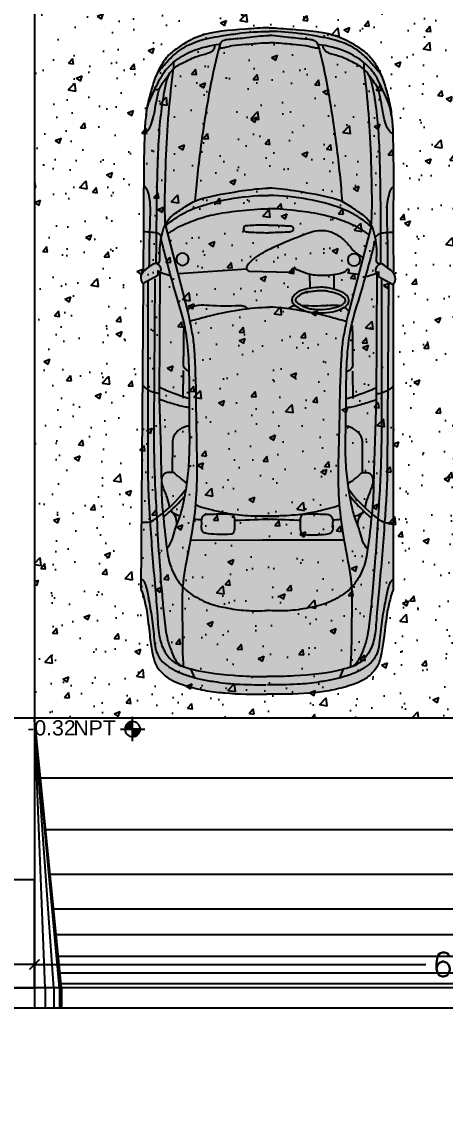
# Model space of a CAD drawing. Header units: metres. Extents: x 116 to 542, y -164 to 56.
# Drawn here: x 492.41 to 495.55, y -101.59 to -93.56 of the extents above; entities that cross this region are included whole.
import ezdxf
from ezdxf.enums import TextEntityAlignment as Align

# ---------------------------------------------------------------- set-up
doc = ezdxf.new("R2010")
doc.units = ezdxf.units.M
doc.header["$PDMODE"] = 35
doc.linetypes.add('AR-01-REC$0$HIDDEN2', pattern=[0.1875, 0.125, -0.0625])
for name, color, linetype in [('A-EXTERIOR', 8, 'Continuous'), ('A-PISO', 30, 'Continuous'), ('AR-01-REC$0$A-EXTERIOR', 8, 'Continuous'), ('AR-169$0$A-AUTOS', 8, 'Continuous'), ('AR-169$0$A-EXTERIOR', 8, 'Continuous'), ('AR-169$0$A-TEXTOS', 8, 'Continuous'), ('AR-169$0$Ar-Niveles', 8, 'Continuous'), ('AR-169$0$Ar-Texto', 7, 'Continuous')]:
    doc.layers.add(name, color=color, linetype=linetype)
doc.layers.add('AR-169$0$Ar-Area', color=8, linetype='Continuous', plot=False)
doc.styles.add('AR-01-REC$0$oK', font='romans.shx', dxfattribs={"height": 0.18})
doc.styles.add('AR-169$0$Anot_Arial', font='arial.ttf')
doc.dimstyles.new('Copy of AR-01-REC$0$ESC.100', dxfattribs={"dimscale": 1.5, "dimtxt": 0.18, "dimasz": 0.05, "dimexe": 0.18, "dimexo": 0.0625, "dimgap": 0.035, "dimtad": 0, "dimtih": 1, "dimtoh": 1, "dimdec": 0, "dimlfac": 100, "dimzin": 0, "dimdsep": 46, "dimtxsty": 'AR-01-REC$0$oK', "dimblk": 'AR-01-REC$0$_ArchTick', "dimcen": 0.09, "dimclrd": 4, "dimclre": 4, "dimclrt": 7, "dimadec": 0, "dimazin": 0, "dimtfac": 1, "dimtdec": 0, "dimtix": 1, "dimtofl": 0, "dimtmove": 0, "dimatfit": 3, "dimfxl": 1, "dimtolj": 1, "dimtzin": 0, "dimarcsym": 0})
pattern_1 = [(0, (-2.923953, -1.1144057), (0, 0.0025), [])]

# ---------------------------------------------------------------- blocks, each defined once
blk = doc.blocks.new('*U71')
at = {"layer": 'AR-169$0$Ar-Niveles'}
h = blk.add_hatch(dxfattribs=at)
h.set_pattern_fill('_USER', color=256, scale=0.0025, style=0, pattern_type=0)
h.set_pattern_definition(pattern_1)
h.paths.add_polyline_path([(-2.549, -0.364), (-2.549, -0.739), (-2.174, -0.739, 0.414214)])
h = blk.add_hatch(dxfattribs=at)
h.set_pattern_fill('_USER', color=256, scale=0.0025, style=0, pattern_type=0)
h.set_pattern_definition(pattern_1)
h.paths.add_polyline_path([(-2.549, -0.364), (-2.549, -0.739), (-2.174, -0.739, 0.414214)])
h = blk.add_hatch(dxfattribs=at)
h.set_pattern_fill('_USER', color=256, scale=0.0025, style=0, pattern_type=0)
h.set_pattern_definition([(0, (-2.923953, -1.1144057), (0, 0.0025), [])])
h.paths.add_polyline_path([(-2.549, -0.739), (-2.924, -0.739, 0.414214), (-2.549, -1.114)])
for p, q in [((-2.549, -1.339), (-2.549, -0.139)), ((-1.949, -0.739), (-3.149, -0.739))]:
    blk.add_line(p, q, dxfattribs=at)
blk.add_circle((-2.549, -0.739), 0.375, dxfattribs=at)
at = {"layer": 'AR-169$0$Ar-Area', "style": 'AR-169$0$Anot_Arial', "flags": 1}
blk.add_attdef('ESP_AREA', text='', height=0.75, dxfattribs=at).set_placement((0, -2.5), align=Align.BOTTOM_CENTER)
at = {"layer": 'AR-169$0$Ar-Niveles', "style": 'AR-169$0$Anot_Arial'}
for tag, p in [('NIV_TIPO', (-1.78, -1.052)), ('VAL_NIV', (0.283, -1.052))]:
    blk.add_attdef(tag, p, '', height=0.75, dxfattribs=at)
at = {"layer": 'AR-169$0$Ar-Texto', "style": 'AR-169$0$Anot_Arial'}
for tag, p in [('ID_ESP01', (0, 1.5)), ('ID_ESP02', (0, 0))]:
    blk.add_attdef(tag, text='', height=1, dxfattribs=at).set_placement(p, align=Align.BOTTOM_CENTER)
blk = doc.blocks.new('AR-169$0$Honda Accord')
at = {"ltscale": 0.05, "true_color": 0xffffff}
h = blk.add_hatch(color=7, dxfattribs=at)
edge = h.paths.add_edge_path()
edge.add_spline(control_points=[(1.851, 3.0404), (1.8564, 3.0475), (1.8729, 3.0739), (1.8649, 3.1104), (1.8519, 3.1272)], knot_values=[0, 0, 0, 0, 0.024864, 0.084627, 0.084627, 0.084627, 0.084627], degree=3, periodic=0)
edge.add_spline(control_points=[(1.8519, 3.1272), (1.851, 3.2261), (1.8467, 3.4388), (1.848, 3.7675), (1.8438, 4.0877), (1.8369, 4.2454), (1.8286, 4.2858)], knot_values=[0, 0, 0, 0, 0.275417, 0.592625, 0.914788, 1.029686, 1.029686, 1.029686, 1.029686], degree=3, periodic=0)
edge.add_spline(control_points=[(1.8286, 4.2858), (1.8275, 4.3324), (1.8055, 4.4167), (1.7744, 4.5384), (1.7275, 4.6421), (1.6689, 4.7328), (1.5689, 4.8061), (1.389, 4.908), (1.1507, 4.9179), (0.9774, 4.934), (0.9188, 4.9338)], knot_values=[0, 0, 0, 0, 0.129764, 0.239532, 0.34962, 0.445079, 0.534127, 0.688061, 1.006704, 1.167094, 1.167094, 1.167094, 1.167094], degree=3, periodic=0)
edge.add_spline(control_points=[(0.9188, 4.9338), (0.8602, 4.9336), (0.687, 4.9162), (0.4488, 4.9046), (0.2696, 4.8014), (0.1702, 4.7273), (0.1123, 4.6363), (0.066, 4.5323), (0.0359, 4.4103), (0.0144, 4.3258), (0.0137, 4.2793)], knot_values=[0, 0, 0, 0, 0.16039, 0.479033, 0.632967, 0.722015, 0.817474, 0.927562, 1.03733, 1.167094, 1.167094, 1.167094, 1.167094], degree=3, periodic=0)
edge.add_spline(control_points=[(0.0137, 4.2793), (0.0056, 4.2388), (-0.0001, 4.0811), (-0.0023, 3.7608), (0.0013, 3.4322), (-0.0014, 3.2194), (-0.0016, 3.1205)], knot_values=[0, 0, 0, 0, 0.114897, 0.437061, 0.754269, 1.029686, 1.029686, 1.029686, 1.029686], degree=3, periodic=0)
edge.add_spline(control_points=[(-0.0016, 3.1205), (-0.0145, 3.1037), (-0.0223, 3.0671), (-0.0055, 3.0408), (-0.0001, 3.0337)], knot_values=[0, 0, 0, 0, 0.059763, 0.084627, 0.084627, 0.084627, 0.084627], degree=3, periodic=0)
edge.add_line((-0.0001, 3.0337), (0.0002, 0.7684))
edge.add_spline(control_points=[(0.0002, 0.7684), (0.0112, 0.7512), (0.0238, 0.6977), (0.0489, 0.6004), (0.0652, 0.43), (0.0847, 0.313), (0.1049, 0.2195), (0.1549, 0.1515), (0.2174, 0.1021), (0.3162, 0.0621), (0.4371, 0.0298), (0.5483, 0.011), (0.6111, 0.0083), (0.6258, 0.0073)], knot_values=[0, 0, 0, 0, 0.056668, 0.14946, 0.28161, 0.392935, 0.481686, 0.542967, 0.622845, 0.69797, 0.833643, 0.965665, 1.00577, 1.00577, 1.00577, 1.00577], degree=3, periodic=0)
edge.add_spline(control_points=[(0.6258, 0.0073), (0.7285, -0.0049), (0.8327, -0.0013), (0.9362, -0.0009)], knot_values=[0, 0, 0, 0, 0.283488, 0.283488, 0.283488, 0.283488], degree=3, periodic=0)
edge.add_spline(control_points=[(0.9362, -0.0009), (1.0398, -0.0005), (1.144, -0.0034), (1.2466, 0.0096)], knot_values=[0, 0, 0, 0, 0.283488, 0.283488, 0.283488, 0.283488], degree=3, periodic=0)
edge.add_spline(control_points=[(1.2466, 0.0096), (1.2612, 0.0106), (1.3241, 0.0138), (1.4352, 0.0334), (1.5558, 0.0666), (1.6543, 0.1072), (1.7164, 0.1571), (1.7659, 0.2255), (1.7855, 0.3191), (1.8041, 0.4363), (1.8196, 0.6068), (1.844, 0.7042), (1.8562, 0.7579), (1.8671, 0.7752)], knot_values=[0, 0, 0, 0, 0.040105, 0.172128, 0.3078, 0.382926, 0.462803, 0.524084, 0.612835, 0.72416, 0.85631, 0.949102, 1.00577, 1.00577, 1.00577, 1.00577], degree=3, periodic=0)
edge.add_line((1.8671, 0.7752), (1.851, 3.0404))
for p, q in [((0.163, 3.4628), (0.3321, 2.8252)), ((1.6848, 3.4683), (1.5203, 2.8295)), ((1.5885, 3.1161), (1.0832, 3.1505)), ((1.7279, 3.1227), (1.7424, 3.137)), ((1.7424, 3.137), (1.7425, 3.0995)), ((0.108, 3.0936), (-0.0001, 3.0346)), ((0.0869, 3.07), (0.0869, 1.9783)), ((0.1079, 3.1311), (0.108, 3.0936)), ((0.1224, 3.1169), (0.1079, 3.1311)), ((0.1224, 3.1169), (0.1258, 2.1851)), ((0.1984, 3.0939), (0.1224, 3.1169)), ((0.4379, 3.0019), (0.4375, 3.1062)), ((0.6148, 3.009), (0.6166, 3.1068)), ((1.0685, 3.1335), (0.7596, 3.1252)), ((1.652, 3.0992), (1.7279, 3.1227)), ((1.7279, 3.1227), (1.7313, 2.1909)), ((1.7425, 3.0995), (1.851, 3.0413)), ((1.7637, 3.076), (1.7716, 1.9844)), ((1.8153, 3.0567), (1.8163, 1.6726)), ((-0.0001, 3.0346), (0.0002, 0.7693)), ((0.0355, 3.0503), (0.0445, 1.6662)), ((1.851, 3.0413), (1.8671, 0.7761)), ((0.302, 2.392), (0.2999, 2.1887)), ((1.5536, 2.3965), (1.5571, 2.1932)), ((0.1258, 2.1851), (0.1391, 1.7991)), ((1.7313, 2.1909), (1.7208, 1.8048)), ((0.2269, 1.6427), (0.2275, 1.8571)), ((1.6341, 1.6478), (1.6319, 1.8622)), ((0.3638, 1.1396), (0.965, 1.1418)), ((1.5008, 1.1437), (0.8995, 1.1415)), ((0.3704, 0.1841), (0.4003, 0.1173)), ((1.5007, 0.1881), (1.4713, 0.1212))]:
    blk.add_line(p, q)
for centre in [(0.2901, 3.2166), (1.5595, 3.2211)]:
    blk.add_ellipse(centre, major_axis=(0.0462, 0.0002), ratio=0.983266, start_param=4.712389, end_param=10.995574)
for points, knots in [([(0.9188, 4.9347), (0.8602, 4.9345), (0.687, 4.9171), (0.4488, 4.9055), (0.2696, 4.8023), (0.1702, 4.7282), (0.1123, 4.6372), (0.066, 4.5331), (0.0358, 4.4112), (0.0144, 4.3267), (0.0137, 4.2801)], [0, 0, 0, 0, 0.16039, 0.479033, 0.632967, 0.722015, 0.817474, 0.927562, 1.03733, 1.167094, 1.167094, 1.167094, 1.167094]), ([(0.0971, 4.5971), (0.1224, 4.6275), (0.1694, 4.6841), (0.2592, 4.7721), (0.3935, 4.8414), (0.5467, 4.8688), (0.724, 4.8989), (0.8419, 4.9074), (0.9189, 4.9077)], [0, 0, 0, 0, 0.1095129, 0.2035347, 0.3452507, 0.5161382, 0.6275464, 0.8383798, 0.8383798, 0.8383798, 0.8383798]), ([(0.9188, 4.9347), (0.9774, 4.9349), (1.1507, 4.9188), (1.389, 4.9089), (1.5689, 4.807), (1.6689, 4.7336), (1.7275, 4.643), (1.7744, 4.5393), (1.8055, 4.4176), (1.8275, 4.3333), (1.8286, 4.2867)], [0, 0, 0, 0, 0.16039, 0.479033, 0.632967, 0.722015, 0.817474, 0.927562, 1.03733, 1.167094, 1.167094, 1.167094, 1.167094]), ([(1.7429, 4.603), (1.7174, 4.6333), (1.67, 4.6895), (1.5796, 4.7769), (1.4447, 4.8452), (1.2914, 4.8715), (1.1139, 4.9003), (0.9959, 4.9079), (0.9189, 4.9077)], [0, 0, 0, 0, 0.1095129, 0.2035347, 0.3452507, 0.5161382, 0.6275464, 0.8383798, 0.8383798, 0.8383798, 0.8383798]), ([(0.5533, 4.7874), (0.5547, 4.7835), (0.5746, 4.7843), (0.6016, 4.7908), (0.6623, 4.8058), (0.7194, 4.8095), (0.8102, 4.8169), (0.8689, 4.8243), (0.9192, 4.8245)], [0, 0, 0, 0, 0.0114788, 0.0403472, 0.0875838, 0.1755608, 0.1991501, 0.3369659, 0.3369659, 0.3369659, 0.3369659]), ([(0.558, 4.811), (0.5598, 4.8222), (0.5806, 4.8435), (0.651, 4.8514), (0.764, 4.8607), (0.8634, 4.877), (0.919, 4.8772)], [0, 0, 0, 0, 0.0314754, 0.0702057, 0.1915753, 0.3439346, 0.3439346, 0.3439346, 0.3439346]), ([(1.2804, 4.8136), (1.2786, 4.8248), (1.2576, 4.8459), (1.1872, 4.8533), (1.0741, 4.8618), (0.9746, 4.8774), (0.919, 4.8772)], [0, 0, 0, 0, 0.0314754, 0.0702057, 0.1915753, 0.3439346, 0.3439346, 0.3439346, 0.3439346]), ([(1.2853, 4.7901), (1.2839, 4.7862), (1.264, 4.7868), (1.2371, 4.793), (1.1762, 4.8077), (1.1191, 4.8109), (1.0282, 4.8177), (0.9695, 4.8246), (0.9192, 4.8245)], [0, 0, 0, 0, 0.0114788, 0.0403472, 0.0875838, 0.1755608, 0.1991501, 0.3369659, 0.3369659, 0.3369659, 0.3369659]), ([(0.0137, 4.2801), (0.0148, 4.3438), (0.0682, 4.4485), (0.1258, 4.5863), (0.2218, 4.6893), (0.3622, 4.7741), (0.4864, 4.802), (0.558, 4.811)], [0, 0, 0, 0, 0.1772572, 0.3124951, 0.4151678, 0.5597243, 0.7575412, 0.7575412, 0.7575412, 0.7575412]), ([(0.0766, 4.4719), (0.0875, 4.4701), (0.1108, 4.4719), (0.1197, 4.5011), (0.144, 4.5353), (0.1755, 4.5787), (0.2191, 4.6396), (0.2965, 4.6771), (0.3774, 4.7214), (0.4439, 4.735), (0.4819, 4.7499), (0.5092, 4.7639), (0.5196, 4.7896), (0.5212, 4.8055)], [0, 0, 0, 0, 0.0304541, 0.0502818, 0.0786089, 0.1479133, 0.1986294, 0.2831705, 0.3780326, 0.4523267, 0.4667809, 0.4902599, 0.5347198, 0.5347198, 0.5347198, 0.5347198]), ([(0.558, 4.811), (0.5262, 4.7014), (0.4772, 4.4557), (0.4206, 4.084), (0.387, 3.7737), (0.379, 3.6478)], [0, 0, 0, 0, 0.317374, 0.69576, 1.04714, 1.04714, 1.04714, 1.04714]), ([(1.2804, 4.8136), (1.3131, 4.7043), (1.3638, 4.4589), (1.4231, 4.0877), (1.4585, 3.7776), (1.4675, 3.6517)], [0, 0, 0, 0, 0.317374, 0.69576, 1.04714, 1.04714, 1.04714, 1.04714]), ([(1.8286, 4.2867), (1.827, 4.3503), (1.7729, 4.4546), (1.7142, 4.592), (1.6176, 4.6944), (1.4765, 4.7781), (1.3522, 4.8051), (1.2804, 4.8136)], [0, 0, 0, 0, 0.1772572, 0.3124951, 0.4151678, 0.5597243, 0.7575412, 0.7575412, 0.7575412, 0.7575412]), ([(1.7643, 4.478), (1.7534, 4.4761), (1.7301, 4.4777), (1.721, 4.5069), (1.6964, 4.5409), (1.6647, 4.5841), (1.6206, 4.6447), (1.5429, 4.6816), (1.4617, 4.7254), (1.3951, 4.7384), (1.357, 4.7531), (1.3296, 4.7669), (1.319, 4.7925), (1.3173, 4.8084)], [0, 0, 0, 0, 0.0304541, 0.0502818, 0.0786089, 0.1479133, 0.1986294, 0.2831705, 0.3780326, 0.4523267, 0.4667809, 0.4902599, 0.5347198, 0.5347198, 0.5347198, 0.5347198]), ([(0.1831, 4.5834), (0.1677, 4.5606), (0.1537, 4.5006), (0.1307, 4.376), (0.1109, 4.199), (0.101, 3.978), (0.0949, 3.6787), (0.0936, 3.4316), (0.0937, 3.2608), (0.093, 3.1862)], [0, 0, 0, 0, 0.076148, 0.165903, 0.355672, 0.569871, 0.782325, 1.050047, 1.257936, 1.257936, 1.257936, 1.257936]), ([(0.163, 3.4628), (0.1558, 3.5593), (0.1564, 3.766), (0.1685, 4.1335), (0.1882, 4.4084), (0.2081, 4.5731), (0.2142, 4.627)], [0, 0, 0, 0, 0.269375, 0.574535, 0.885339, 1.036319, 1.036319, 1.036319, 1.036319]), ([(1.6848, 3.4683), (1.6913, 3.5648), (1.6892, 3.7715), (1.6749, 4.139), (1.6532, 4.4137), (1.6321, 4.5782), (1.6256, 4.6321)], [0, 0, 0, 0, 0.269375, 0.574535, 0.885339, 1.036319, 1.036319, 1.036319, 1.036319]), ([(1.657, 4.5887), (1.6726, 4.566), (1.687, 4.5062), (1.7109, 4.3817), (1.732, 4.2048), (1.7435, 3.9839), (1.7514, 3.6846), (1.7544, 3.4376), (1.7556, 3.2668), (1.7568, 3.1922)], [0, 0, 0, 0, 0.076148, 0.165903, 0.355672, 0.569871, 0.782325, 1.050047, 1.257936, 1.257936, 1.257936, 1.257936]), ([(0.0025, 4.1529), (0.015, 4.1549), (0.0419, 4.1834), (0.0612, 4.2389), (0.0786, 4.3138), (0.0874, 4.384), (0.1004, 4.4414), (0.1083, 4.47), (0.1117, 4.4827)], [0, 0, 0, 0, 0.034703, 0.0959761, 0.1659336, 0.2471559, 0.2929944, 0.3295918, 0.3295918, 0.3295918, 0.3295918]), ([(1.8407, 4.1595), (1.8282, 4.1614), (1.8011, 4.1898), (1.7814, 4.2451), (1.7634, 4.3199), (1.7542, 4.39), (1.7407, 4.4473), (1.7326, 4.4758), (1.7292, 4.4885)], [0, 0, 0, 0, 0.034703, 0.0959761, 0.1659336, 0.2471559, 0.2929944, 0.3295918, 0.3295918, 0.3295918, 0.3295918]), ([(0.0137, 4.2801), (0.0056, 4.2397), (-0.0001, 4.082), (-0.0023, 3.7617), (0.0013, 3.433), (-0.0014, 3.2203), (-0.0016, 3.1214)], [0, 0, 0, 0, 0.114897, 0.437061, 0.754269, 1.029686, 1.029686, 1.029686, 1.029686]), ([(1.8286, 4.2867), (1.8369, 4.2463), (1.8438, 4.0886), (1.848, 3.7684), (1.8467, 3.4397), (1.851, 3.227), (1.8519, 3.1281)], [0, 0, 0, 0, 0.114897, 0.437061, 0.754269, 1.029686, 1.029686, 1.029686, 1.029686]), ([(0.0009, 3.7571), (0.0131, 3.7519), (0.028, 3.7171), (0.0461, 3.655), (0.0486, 3.5482), (0.0431, 3.3791), (0.0424, 3.2423), (0.0424, 3.1563)], [0, 0, 0, 0, 0.0364992, 0.0923739, 0.1867837, 0.3273982, 0.5667068, 0.5667068, 0.5667068, 0.5667068]), ([(0.1229, 3.2065), (0.1228, 3.2361), (0.1197, 3.2955), (0.132, 3.3816), (0.1508, 3.4616), (0.1996, 3.5362), (0.2843, 3.5882), (0.3713, 3.6516), (0.5277, 3.6931), (0.7087, 3.7248), (0.8593, 3.7465), (0.9229, 3.7467)], [0, 0, 0, 0, 0.082256, 0.165174, 0.241383, 0.30939, 0.405348, 0.511507, 0.603349, 0.843635, 1.017671, 1.017671, 1.017671, 1.017671]), ([(1.7268, 3.2123), (1.7267, 3.2418), (1.7293, 3.3013), (1.7164, 3.3873), (1.697, 3.4672), (1.6477, 3.5414), (1.5626, 3.5929), (1.4751, 3.6556), (1.3184, 3.696), (1.1373, 3.7263), (0.9865, 3.7469), (0.9229, 3.7467)], [0, 0, 0, 0, 0.082256, 0.165174, 0.241383, 0.30939, 0.405348, 0.511507, 0.603349, 0.843635, 1.017671, 1.017671, 1.017671, 1.017671]), ([(1.8447, 3.7638), (1.8326, 3.7584), (1.818, 3.7235), (1.8003, 3.6613), (1.7986, 3.5545), (1.8054, 3.3855), (1.8071, 3.2486), (1.8076, 3.1627)], [0, 0, 0, 0, 0.0364992, 0.0923739, 0.1867837, 0.3273982, 0.5667068, 0.5667068, 0.5667068, 0.5667068]), ([(0.163, 3.4628), (0.189, 3.4853), (0.2547, 3.538), (0.4094, 3.6143), (0.6388, 3.6726), (0.8245, 3.6934), (0.9231, 3.6938)], [0, 0, 0, 0, 0.0947759, 0.2311242, 0.4700259, 0.7400315, 0.7400315, 0.7400315, 0.7400315]), ([(1.6848, 3.4683), (1.6587, 3.4906), (1.5926, 3.5428), (1.4373, 3.618), (1.2075, 3.6747), (1.0217, 3.6941), (0.9231, 3.6938)], [0, 0, 0, 0, 0.0947759, 0.2311242, 0.4700259, 0.7400315, 0.7400315, 0.7400315, 0.7400315]), ([(0.1811, 3.4032), (0.2006, 3.42), (0.2596, 3.4586), (0.3718, 3.5071), (0.5241, 3.5553), (0.7123, 3.5792), (0.849, 3.5952), (0.9234, 3.5955)], [0, 0, 0, 0, 0.0708922, 0.1925846, 0.3348457, 0.5072814, 0.7109928, 0.7109928, 0.7109928, 0.7109928]), ([(1.6671, 3.4086), (1.6476, 3.4252), (1.5882, 3.4634), (1.4757, 3.5111), (1.323, 3.5582), (1.1347, 3.5808), (0.9978, 3.5957), (0.9234, 3.5955)], [0, 0, 0, 0, 0.0708922, 0.1925846, 0.3348457, 0.5072814, 0.7109928, 0.7109928, 0.7109928, 0.7109928]), ([(0.9239, 3.4722), (0.8926, 3.4721), (0.8404, 3.4741), (0.7851, 3.4676), (0.745, 3.4684), (0.7392, 3.4491), (0.74, 3.4344), (0.7569, 3.4225), (0.8198, 3.4201), (0.8764, 3.4178), (0.9241, 3.4165)], [0, 0, 0, 0, 0.0857277, 0.1381048, 0.1641986, 0.1769751, 0.1890325, 0.2028129, 0.2286049, 0.3592554, 0.3592554, 0.3592554, 0.3592554]), ([(0.9239, 3.4722), (0.9552, 3.4723), (1.0074, 3.4747), (1.0627, 3.4686), (1.1028, 3.4697), (1.1087, 3.4504), (1.108, 3.4358), (1.0912, 3.4237), (1.0284, 3.4209), (0.9718, 3.4182), (0.9241, 3.4165)], [0, 0, 0, 0, 0.0857277, 0.1381048, 0.1641986, 0.1769751, 0.1890325, 0.2028129, 0.2286049, 0.3592554, 0.3592554, 0.3592554, 0.3592554]), ([(-0.0011, 3.4197), (0.0198, 3.4195), (0.0565, 3.4165), (0.1085, 3.4125), (0.1268, 3.3916), (0.1337, 3.3834)], [0, 0, 0, 0, 1.462159, 2.651105, 3.386321, 3.386321, 3.386321, 3.386321]), ([(1.0685, 3.1335), (1.0755, 3.1363), (1.0931, 3.1584), (1.0559, 3.2056), (1.0093, 3.2444), (0.9298, 3.2901), (0.8176, 3.3433), (0.6927, 3.3914), (0.577, 3.436), (0.4805, 3.4363), (0.4001, 3.3959), (0.3389, 3.344), (0.3011, 3.288), (0.2611, 3.2559), (0.2345, 3.2396), (0.2231, 3.2361)], [0, 0, 0, 0, 0.527288, 1.647451, 3.487558, 5.099073, 7.968657, 12.238313, 14.475187, 16.613757, 18.744202, 20.639343, 22.223389, 23.452731, 24.286529, 24.286529, 24.286529, 24.286529]), ([(1.8493, 3.4264), (1.8284, 3.4261), (1.7917, 3.4227), (1.7397, 3.4183), (1.7215, 3.3974), (1.7147, 3.3891)], [0, 0, 0, 0, 1.462159, 2.651105, 3.386321, 3.386321, 3.386321, 3.386321]), ([(0.1895, 1.0729), (0.2027, 1.0901), (0.2292, 1.1286), (0.2452, 1.2107), (0.2857, 1.3022), (0.3155, 1.4268), (0.3395, 1.5726), (0.3576, 1.7943), (0.3478, 2.0533), (0.3491, 2.3007), (0.3419, 2.5117), (0.3181, 2.7266), (0.2226, 3.0162), (0.1647, 3.236), (0.1299, 3.3656)], [0, 0, 0, 0, 0.05975, 0.126928, 0.230034, 0.336675, 0.482225, 0.641324, 0.954906, 1.203173, 1.330375, 1.542773, 1.802261, 2.175545, 2.175545, 2.175545, 2.175545]), ([(1.6755, 1.0783), (1.6623, 1.0953), (1.6355, 1.1337), (1.6189, 1.2157), (1.5777, 1.3068), (1.547, 1.4312), (1.5219, 1.5769), (1.5022, 1.7984), (1.5102, 2.0575), (1.5071, 2.3049), (1.5128, 2.5159), (1.535, 2.731), (1.6285, 3.0213), (1.6848, 3.2415), (1.7186, 3.3713)], [0, 0, 0, 0, 0.05975, 0.126928, 0.230034, 0.336675, 0.482225, 0.641324, 0.954906, 1.203173, 1.330375, 1.542773, 1.802261, 2.175545, 2.175545, 2.175545, 2.175545]), ([(-0.0001, 3.0346), (-0.0056, 3.0417), (-0.0223, 3.068), (-0.0098, 3.1269), (0.0437, 3.1519), (0.0857, 3.1994), (0.1312, 3.1646), (0.1335, 3.1282), (0.1224, 3.1169)], [0, 0, 0, 0, 0.024864, 0.0846267, 0.1362471, 0.1900683, 0.2245199, 0.2681841, 0.2681841, 0.2681841, 0.2681841]), ([(0.093, 3.1862), (0.1012, 3.1873), (0.1185, 3.1861), (0.1219, 3.2014), (0.1229, 3.2065)], [0, 0, 0, 0, 0.02274132, 0.03717479, 0.03717479, 0.03717479, 0.03717479]), ([(0.3356, 3.1167), (0.3329, 3.1209), (0.3273, 3.1277), (0.3234, 3.1448), (0.3334, 3.146), (0.3401, 3.1448), (0.3478, 3.1385), (0.3566, 3.1278), (0.3787, 3.1183), (0.4205, 3.1065), (0.4938, 3.0989), (0.5694, 3.0993), (0.6424, 3.112), (0.6858, 3.1355), (0.7213, 3.1442), (0.7288, 3.162), (0.7346, 3.1561), (0.738, 3.1494), (0.7371, 3.1401), (0.7397, 3.1325), (0.7369, 3.1193), (0.7528, 3.125), (0.7596, 3.1252)], [0, 0, 0, 0, 0.0138597, 0.0278304, 0.0329137, 0.0379971, 0.0465756, 0.0592704, 0.0762214, 0.1105991, 0.1789801, 0.2766959, 0.3173629, 0.3800771, 0.4110544, 0.4160421, 0.4210284, 0.4277212, 0.4387433, 0.4448131, 0.4508005, 0.4694463, 0.4694463, 0.4694463, 0.4694463]), ([(1.851, 3.0413), (1.8564, 3.0484), (1.8729, 3.0748), (1.86, 3.1336), (1.8064, 3.1583), (1.764, 3.2054), (1.7188, 3.1703), (1.7168, 3.1339), (1.7279, 3.1227)], [0, 0, 0, 0, 0.024864, 0.0846267, 0.1362471, 0.1900683, 0.2245199, 0.2681841, 0.2681841, 0.2681841, 0.2681841]), ([(1.7568, 3.1922), (1.7486, 3.1933), (1.7313, 3.1919), (1.7278, 3.2072), (1.7268, 3.2123)], [0, 0, 0, 0, 0.02274132, 0.03717479, 0.03717479, 0.03717479, 0.03717479]), ([(0.6148, 3.009), (0.6005, 3.0115), (0.6788, 2.9991), (0.7006, 2.981), (0.7392, 2.9534), (0.7495, 2.9219), (0.7434, 2.8878), (0.7053, 2.8651), (0.656, 2.8321), (0.5856, 2.8199), (0.507, 2.8201), (0.4352, 2.83), (0.3761, 2.8522), (0.3397, 2.8797), (0.3277, 2.9097), (0.3326, 2.9318), (0.3396, 2.9519), (0.3622, 2.9674), (0.4005, 2.9944), (0.4865, 3.011), (0.5204, 3.0209), (0.6285, 3.0066), (0.6148, 3.009)], [0, 0, 0, 0, 0.03969, 0.089634, 0.13125, 0.1542862, 0.1797268, 0.2207266, 0.2680991, 0.3447665, 0.4095645, 0.4843001, 0.541515, 0.5817687, 0.6060665, 0.6262474, 0.6436722, 0.6634686, 0.6988791, 0.7758465, 0.8696394, 0.907731, 0.907731, 0.907731, 0.907731]), ([(0.6171, 2.9824), (0.6212, 2.9817), (0.6263, 2.9807), (0.6373, 2.9785), (0.6434, 2.9773), (0.6598, 2.9734), (0.6667, 2.971), (0.6766, 2.9666), (0.6796, 2.9646), (0.6858, 2.9602), (0.6878, 2.9587), (0.6962, 2.9523), (0.7026, 2.9476), (0.7107, 2.9403), (0.7133, 2.9376), (0.7169, 2.9329), (0.718, 2.931), (0.7198, 2.9268), (0.7205, 2.9246), (0.7213, 2.9186), (0.721, 2.9144), (0.7197, 2.9099), (0.7192, 2.9087), (0.7178, 2.9061), (0.7162, 2.9041), (0.7108, 2.8992), (0.707, 2.8965), (0.6979, 2.8906), (0.6925, 2.8873), (0.6825, 2.8809), (0.6777, 2.8779), (0.6666, 2.8712), (0.6606, 2.8678), (0.6485, 2.862), (0.6422, 2.8596), (0.6288, 2.8554), (0.6217, 2.8537), (0.5999, 2.8494), (0.5843, 2.8478), (0.5535, 2.8461), (0.5381, 2.8461), (0.4916, 2.8483), (0.4605, 2.8523), (0.4204, 2.8638), (0.4094, 2.8678), (0.3932, 2.8754), (0.3874, 2.8785), (0.3768, 2.8851), (0.3721, 2.8885), (0.365, 2.8952), (0.3623, 2.8984), (0.3583, 2.9051), (0.357, 2.9085), (0.3563, 2.9125), (0.3563, 2.9136), (0.3565, 2.9171), (0.3569, 2.9193), (0.3582, 2.9244), (0.3591, 2.9275), (0.3606, 2.9319), (0.3613, 2.9334), (0.3621, 2.9347), (0.3622, 2.9349), (0.363, 2.9358), (0.3637, 2.9364), (0.3663, 2.9386), (0.3687, 2.9403), (0.3741, 2.944), (0.3767, 2.9458), (0.3816, 2.9492), (0.3839, 2.9508), (0.3909, 2.9554), (0.3953, 2.9581), (0.4042, 2.9627), (0.4088, 2.9648), (0.419, 2.9687), (0.4244, 2.9705), (0.441, 2.9754), (0.4526, 2.9781), (0.47, 2.9819), (0.4764, 2.9832), (0.4877, 2.9857), (0.4926, 2.9867), (0.5065, 2.9892), (0.5154, 2.9902), (0.5349, 2.99), (0.5411, 2.9898), (0.554, 2.9889), (0.5604, 2.9884), (0.5815, 2.9863), (0.5994, 2.9842), (0.6112, 2.9829), (0.6129, 2.9827), (0.615, 2.9825), (0.6155, 2.9825), (0.6166, 2.9824), (0.6168, 2.9824), (0.6171, 2.9824)], [0.497033, 0.497033, 0.497033, 0.497033, 0.723444, 0.723444, 0.974636, 0.974636, 1.50964, 1.50964, 2.044645, 2.044645, 2.271061, 2.271061, 2.862376, 2.862376, 3.217654, 3.217654, 3.537253, 3.537253, 3.856852, 3.856852, 4.368613, 4.368613, 4.584627, 4.584627, 4.99269, 4.99269, 5.400753, 5.400753, 5.808816, 5.808816, 6.216879, 6.216879, 6.778716, 6.778716, 7.350371, 7.350371, 7.922025, 7.922025, 9.065335, 9.065335, 10.208644, 10.208644, 12.495263, 12.495263, 13.409896, 13.409896, 13.929088, 13.929088, 14.44828, 14.44828, 14.909885, 14.909885, 15.371489, 15.371489, 15.62524, 15.62524, 15.87899, 15.87899, 16.120875, 16.120875, 16.36276, 16.36276, 16.51635, 16.51635, 16.669941, 16.669941, 16.921521, 16.921521, 17.136676, 17.136676, 17.351831, 17.351831, 17.782142, 17.782142, 18.204974, 18.204974, 18.627807, 18.627807, 19.473473, 19.473473, 19.978923, 19.978923, 20.484372, 20.484372, 21.475119, 21.475119, 21.859144, 21.859144, 22.162884, 22.162884, 22.770362, 22.770362, 22.900493, 22.900493, 22.951221, 22.951221, 22.964298, 22.964298, 22.964298, 22.964298]), ([(0.3321, 2.8252), (0.3388, 2.7997), (0.3511, 2.7329), (0.375, 2.6265), (0.3847, 2.5001), (0.3965, 2.277), (0.3981, 1.9692), (0.4127, 1.6158), (0.3957, 1.3104), (0.3482, 1.0489), (0.2998, 0.8006), (0.3102, 0.5423), (0.3083, 0.312), (0.3165, 0.2081), (0.317, 0.1995)], [0, 0, 0, 0, 0.073325, 0.188896, 0.303039, 0.425821, 0.811242, 1.159737, 1.41058, 1.660623, 1.899627, 2.11145, 2.377727, 2.401703, 2.401703, 2.401703, 2.401703]), ([(0.3306, 2.8374), (0.3367, 2.8477), (0.3481, 2.8565), (0.3604, 2.8631), (0.362, 2.8638)], [0, 0, 0, 0, 0.8429982, 0.9626806, 0.9626806, 0.9626806, 0.9626806]), ([(0.3513, 2.7609), (0.3917, 2.7709), (0.5107, 2.8075), (0.6991, 2.8447), (0.8489, 2.8654), (0.9165, 2.8656)], [0, 0, 0, 0, 0.1139079, 0.3411539, 0.5260188, 0.5260188, 0.5260188, 0.5260188]), ([(0.3939, 2.8752), (0.3991, 2.8763), (0.4308, 2.8818), (0.5256, 2.8725), (0.6115, 2.8743), (0.6741, 2.8757)], [1.749253, 1.749253, 1.749253, 1.749253, 2.122875, 3.997599, 8.307432, 8.307432, 8.307432, 8.307432]), ([(0.7238, 2.8766), (0.7323, 2.8765), (0.7511, 2.8747), (0.7656, 2.8623), (0.7728, 2.854)], [9.436432, 9.436432, 9.436432, 9.436432, 10.012722, 10.751336, 10.751336, 10.751336, 10.751336]), ([(1.5016, 2.7651), (1.4611, 2.7747), (1.3418, 2.8103), (1.1469, 2.8485), (0.9903, 2.8659), (0.9165, 2.8656)], [0, 0, 0, 0, 0.1139079, 0.3411539, 0.543502, 0.543502, 0.543502, 0.543502]), ([(1.5217, 2.8417), (1.5156, 2.8519), (1.4903, 2.8712), (1.4343, 2.8868), (1.314, 2.8741), (1.205, 2.8774), (1.1039, 2.8784), (1.0865, 2.8634), (1.0794, 2.8551)], [0, 0, 0, 0, 0.842998, 2.122875, 3.997599, 9.174838, 10.012722, 10.751336, 10.751336, 10.751336, 10.751336]), ([(1.5203, 2.8295), (1.5138, 2.804), (1.502, 2.7371), (1.4789, 2.6305), (1.47, 2.504), (1.4599, 2.2808), (1.4605, 1.973), (1.4485, 1.6195), (1.4677, 1.3143), (1.517, 1.0532), (1.5672, 0.8052), (1.5587, 0.5468), (1.5619, 0.3166), (1.5544, 0.2126), (1.554, 0.204)], [0, 0, 0, 0, 0.073325, 0.188896, 0.303039, 0.425821, 0.811242, 1.159737, 1.41058, 1.660623, 1.899627, 2.11145, 2.377727, 2.401703, 2.401703, 2.401703, 2.401703]), ([(1.5482, 2.7354), (1.5528, 2.6897), (1.5502, 2.596), (1.5534, 2.4957), (1.5563, 2.4232), (1.5321, 2.4031), (1.5165, 2.395), (1.5097, 2.3921)], [0, 0, 0, 0, 3.267856, 6.568708, 7.399663, 8.099385, 8.621705, 8.621705, 8.621705, 8.621705]), ([(0.3049, 2.7309), (0.3007, 2.6852), (0.3039, 2.5915), (0.3014, 2.4912), (0.2991, 2.4187), (0.3234, 2.3987), (0.339, 2.3907), (0.3459, 2.3879)], [0, 0, 0, 0, 3.267856, 6.568708, 7.399663, 8.099385, 8.621705, 8.621705, 8.621705, 8.621705]), ([(0, 2.2801), (0.0127, 2.2692), (0.0391, 2.2452), (0.0835, 2.2303), (0.1144, 2.223), (0.1283, 2.2232)], [1.808086, 1.808086, 1.808086, 1.808086, 2.918874, 4.131288, 5.10151, 5.10151, 5.10151, 5.10151]), ([(0.1253, 2.2705), (0.1565, 2.2518), (0.2329, 2.2276), (0.3063, 2.1943), (0.3491, 2.1878)], [0, 0, 0, 0, 0.1000351, 0.2184418, 0.2184418, 0.2184418, 0.2184418]), ([(1.7311, 2.2763), (1.7001, 2.2574), (1.6238, 2.2326), (1.5506, 2.1988), (1.508, 2.192)], [0, 0, 0, 0, 0.1000351, 0.2184418, 0.2184418, 0.2184418, 0.2184418]), ([(1.8563, 2.2868), (1.8437, 2.2758), (1.8175, 2.2516), (1.7732, 2.2364), (1.7424, 2.2289), (1.7285, 2.229)], [1.808086, 1.808086, 1.808086, 1.808086, 2.918874, 4.131288, 5.10151, 5.10151, 5.10151, 5.10151]), ([(0.1259, 2.1804), (0.1591, 2.1662), (0.2244, 2.1496), (0.2985, 2.1251), (0.3392, 2.1213), (0.3491, 2.1207)], [0, 0, 0, 0, 2.528586, 4.711885, 5.408215, 5.408215, 5.408215, 5.408215]), ([(1.7311, 2.1861), (1.6981, 2.1717), (1.6329, 2.1547), (1.559, 2.1296), (1.5183, 2.1255), (1.5084, 2.1249)], [0, 0, 0, 0, 2.528586, 4.711885, 5.408215, 5.408215, 5.408215, 5.408215]), ([(0.0869, 1.9783), (0.0875, 1.8331), (0.0925, 1.6056), (0.116, 1.2715), (0.1247, 1.0818), (0.1372, 0.9751)], [0, 0, 0, 0, 0.4042759, 0.6333827, 0.9326252, 0.9326252, 0.9326252, 0.9326252]), ([(0.2275, 1.8571), (0.2276, 1.8746), (0.2332, 1.9177), (0.2838, 1.9623), (0.3284, 1.9847), (0.3515, 1.9842)], [0, 0, 0, 0, 0.0486628, 0.1144515, 0.1777721, 0.1777721, 0.1777721, 0.1777721]), ([(1.6319, 1.8622), (1.6317, 1.8796), (1.6257, 1.9227), (1.5748, 1.967), (1.5301, 1.989), (1.5069, 1.9884)], [0, 0, 0, 0, 0.0486628, 0.1144515, 0.1777721, 0.1777721, 0.1777721, 0.1777721]), ([(1.7716, 1.9844), (1.7721, 1.8392), (1.7687, 1.6116), (1.7476, 1.2774), (1.7403, 1.0876), (1.7286, 0.9808)], [0, 0, 0, 0, 0.4042759, 0.6333827, 0.9326252, 0.9326252, 0.9326252, 0.9326252]), ([(0.1391, 1.7991), (0.1395, 1.7351), (0.147, 1.5993), (0.1463, 1.4439), (0.1662, 1.2661), (0.1813, 1.1134), (0.2046, 0.9789), (0.2222, 0.935)], [0, 0, 0, 0, 0.1783018, 0.3787173, 0.431954, 0.6762374, 0.8077184, 0.8077184, 0.8077184, 0.8077184]), ([(1.7208, 1.8048), (1.7208, 1.7408), (1.7142, 1.605), (1.7161, 1.4496), (1.6975, 1.2716), (1.6835, 1.1188), (1.6611, 0.9842), (1.6439, 0.9401)], [0, 0, 0, 0, 0.1783018, 0.3787173, 0.431954, 0.6762374, 0.8077184, 0.8077184, 0.8077184, 0.8077184]), ([(0.0445, 1.6662), (0.0449, 1.5948), (0.0501, 1.4644), (0.0655, 1.254), (0.0807, 1.0302), (0.1037, 0.8009), (0.1212, 0.6072), (0.1339, 0.4109), (0.1759, 0.3037), (0.2394, 0.2304), (0.3121, 0.1996), (0.4704, 0.1559), (0.6795, 0.135), (0.8674, 0.1296), (0.9358, 0.1298)], [0, 0, 0, 0, 0.198873, 0.363323, 0.587433, 0.823543, 1.004622, 1.129816, 1.230113, 1.320655, 1.388577, 1.443334, 1.771447, 1.958652, 1.958652, 1.958652, 1.958652]), ([(0.2077, 1.3831), (0.202, 1.4059), (0.1892, 1.4606), (0.1557, 1.5276), (0.1422, 1.5935), (0.1706, 1.6391), (0.2067, 1.6392), (0.2383, 1.6394), (0.2554, 1.6142), (0.2931, 1.594), (0.3166, 1.5657), (0.3372, 1.5604)], [0, 0, 0, 0, 0.0655106, 0.1550445, 0.2094604, 0.2438604, 0.287164, 0.3001388, 0.3275984, 0.3616951, 0.4200969, 0.4200969, 0.4200969, 0.4200969]), ([(1.8163, 1.6726), (1.8164, 1.6012), (1.8122, 1.4707), (1.7982, 1.2602), (1.7847, 1.0363), (1.7633, 0.8069), (1.7472, 0.6131), (1.7355, 0.4167), (1.6943, 0.3091), (1.6314, 0.2354), (1.5589, 0.2041), (1.4009, 0.1592), (1.192, 0.1368), (1.0041, 0.13), (0.9358, 0.1298)], [0, 0, 0, 0, 0.198873, 0.363323, 0.587433, 0.823543, 1.004622, 1.129816, 1.230113, 1.320655, 1.388577, 1.443334, 1.771447, 1.958652, 1.958652, 1.958652, 1.958652]), ([(1.6551, 1.3883), (1.6607, 1.4112), (1.673, 1.466), (1.706, 1.5332), (1.7191, 1.5992), (1.6904, 1.6445), (1.6543, 1.6444), (1.6226, 1.6444), (1.6057, 1.6191), (1.5682, 1.5986), (1.5449, 1.5701), (1.5244, 1.5646)], [0, 0, 0, 0, 0.0655106, 0.1550445, 0.2094604, 0.2438604, 0.287164, 0.3001388, 0.3275984, 0.3616951, 0.4200969, 0.4200969, 0.4200969, 0.4200969]), ([(-0.0011, 1.2655), (0.0206, 1.2674), (0.0648, 1.2612), (0.115, 1.3009), (0.2087, 1.3753), (0.2818, 1.4491), (0.329, 1.5159)], [0, 0, 0, 0, 0.0597371, 0.1139981, 0.1672498, 0.3938869, 0.3938869, 0.3938869, 0.3938869]), ([(0.1628, 1.3065), (0.1832, 1.3235), (0.2384, 1.3737), (0.2915, 1.428), (0.3212, 1.4661)], [0, 0, 0, 0, 1.868162, 5.271297, 5.271297, 5.271297, 5.271297]), ([(1.8648, 1.2723), (1.843, 1.274), (1.7989, 1.2674), (1.7484, 1.3068), (1.6541, 1.3805), (1.5806, 1.4538), (1.5329, 1.5203)], [0, 0, 0, 0, 0.0597371, 0.1139981, 0.1672498, 0.3938869, 0.3938869, 0.3938869, 0.3938869]), ([(1.7005, 1.312), (1.68, 1.3289), (1.6245, 1.3787), (1.571, 1.4326), (1.541, 1.4705)], [0, 0, 0, 0, 1.868162, 5.271297, 5.271297, 5.271297, 5.271297]), ([(0.3982, 1.4016), (0.4112, 1.3917), (0.4549, 1.3785), (0.5358, 1.3586), (0.6574, 1.331), (0.8226, 1.318), (0.9479, 1.3177), (1.0168, 1.3176)], [0, 0, 0, 0, 0.0451009, 0.1211996, 0.2308505, 0.385263, 0.5739042, 0.5739042, 0.5739042, 0.5739042]), ([(1.4645, 1.4054), (1.4515, 1.3954), (1.408, 1.382), (1.3272, 1.3615), (1.2058, 1.333), (1.0407, 1.3188), (0.9154, 1.3176), (0.8465, 1.3169)], [0, 0, 0, 0, 0.0451009, 0.1211996, 0.2308505, 0.385263, 0.5739042, 0.5739042, 0.5739042, 0.5739042]), ([(0.2619, 1.2496), (0.2602, 1.2688), (0.2623, 1.3101), (0.2287, 1.3363), (0.2212, 1.3536)], [0, 0, 0, 0, 0.0535488, 0.1060573, 0.1060573, 0.1060573, 0.1060573]), ([(0.2212, 1.3536), (0.2261, 1.3407), (0.2513, 1.3275), (0.2755, 1.3183), (0.2862, 1.3148)], [0, 0, 0, 0, 0.983949, 1.771691, 1.771691, 1.771691, 1.771691]), ([(0.6072, 1.3342), (0.5718, 1.3341), (0.5264, 1.3287), (0.4679, 1.3299), (0.4409, 1.2997), (0.45, 1.2592), (0.4409, 1.221), (0.4556, 1.1966), (0.4748, 1.1873), (0.5434, 1.179), (0.6079, 1.1783), (0.6749, 1.1837), (0.6858, 1.2007), (0.6894, 1.2255), (0.6868, 1.2615), (0.6912, 1.2954), (0.6793, 1.3301), (0.6441, 1.3316), (0.6219, 1.3343), (0.6072, 1.3342)], [0, 0, 0, 0, 0.0969044, 0.1295913, 0.1506192, 0.1985921, 0.2360698, 0.2557908, 0.2719711, 0.2929882, 0.44406, 0.4519132, 0.4720918, 0.4918599, 0.5228758, 0.5707096, 0.5892096, 0.6145759, 0.654681, 0.654681, 0.654681, 0.654681]), ([(0.6887, 1.2867), (0.6933, 1.2868), (0.7839, 1.29), (0.8747, 1.2938), (0.961, 1.2975)], [11.235438, 11.235438, 11.235438, 11.235438, 11.552536, 17.586883, 17.586883, 17.586883, 17.586883]), ([(1.1748, 1.2884), (1.1703, 1.2886), (1.0796, 1.2911), (0.9887, 1.2943), (0.9025, 1.2973)], [11.235438, 11.235438, 11.235438, 11.235438, 11.552536, 17.586883, 17.586883, 17.586883, 17.586883]), ([(1.256, 1.3365), (1.2914, 1.3367), (1.3368, 1.3317), (1.3953, 1.3333), (1.4225, 1.3033), (1.4138, 1.2627), (1.4231, 1.2245), (1.4086, 1.2), (1.3894, 1.1906), (1.3209, 1.1818), (1.2564, 1.1806), (1.1894, 1.1856), (1.1784, 1.2025), (1.1746, 1.2273), (1.1769, 1.2632), (1.1722, 1.2971), (1.1839, 1.332), (1.2191, 1.3337), (1.2413, 1.3365), (1.256, 1.3365)], [0, 0, 0, 0, 0.0969044, 0.1295913, 0.1506192, 0.1985921, 0.2360698, 0.2557908, 0.2719711, 0.2929882, 0.44406, 0.4519132, 0.4720918, 0.4918599, 0.5228758, 0.5707096, 0.5892096, 0.6145759, 0.654681, 0.654681, 0.654681, 0.654681]), ([(1.6419, 1.3588), (1.637, 1.3458), (1.6119, 1.3324), (1.5878, 1.3231), (1.5771, 1.3195)], [0, 0, 0, 0, 0.983949, 1.771691, 1.771691, 1.771691, 1.771691]), ([(1.6019, 1.2545), (1.6034, 1.2736), (1.601, 1.315), (1.6344, 1.3414), (1.6419, 1.3588)], [0, 0, 0, 0, 0.0535488, 0.1060573, 0.1060573, 0.1060573, 0.1060573]), ([(0.1372, 0.9751), (0.1406, 0.8933), (0.1543, 0.7601), (0.1696, 0.5822), (0.1925, 0.4027), (0.2357, 0.2945), (0.2734, 0.2104), (0.317, 0.1995)], [0, 0, 0, 0, 0.2277977, 0.3719478, 0.4996814, 0.5863441, 0.709615, 0.709615, 0.709615, 0.709615]), ([(1.7286, 0.9808), (1.7257, 0.899), (1.713, 0.7657), (1.699, 0.5877), (1.677, 0.4081), (1.6346, 0.2996), (1.5976, 0.2152), (1.554, 0.204)], [0, 0, 0, 0, 0.2277977, 0.3719478, 0.4996814, 0.5863441, 0.709615, 0.709615, 0.709615, 0.709615]), ([(0.2222, 0.935), (0.2301, 0.9103), (0.2557, 0.859), (0.3181, 0.771), (0.4281, 0.6987), (0.5392, 0.6549), (0.607, 0.642), (0.6279, 0.6388)], [0, 0, 0, 0, 0.0720749, 0.1581284, 0.2958089, 0.4262456, 0.4842292, 0.4842292, 0.4842292, 0.4842292]), ([(1.6439, 0.9401), (1.6361, 0.9154), (1.6109, 0.8639), (1.5492, 0.7754), (1.4397, 0.7024), (1.3289, 0.6577), (1.2612, 0.6444), (1.2403, 0.641)], [0, 0, 0, 0, 0.0720749, 0.1581284, 0.2958089, 0.4262456, 0.4842292, 0.4842292, 0.4842292, 0.4842292]), ([(0.0032, 0.8467), (0.0105, 0.8433), (0.0245, 0.8264), (0.0446, 0.7756), (0.0578, 0.686), (0.0835, 0.5695), (0.0995, 0.4064), (0.111, 0.3118), (0.1491, 0.2442), (0.2069, 0.1976), (0.2781, 0.1572), (0.3603, 0.1302), (0.45, 0.1042), (0.5119, 0.0955), (0.5461, 0.0914)], [0, 0, 0, 0, 0.0219205, 0.0572122, 0.1522539, 0.2718866, 0.3894011, 0.4710097, 0.5346344, 0.5986698, 0.6733118, 0.758696, 0.8351341, 0.9293726, 0.9293726, 0.9293726, 0.9293726]), ([(1.8634, 0.8534), (1.8562, 0.8499), (1.8423, 0.833), (1.8226, 0.782), (1.81, 0.6923), (1.7852, 0.5757), (1.77, 0.4124), (1.7591, 0.3178), (1.7216, 0.2499), (1.6641, 0.2029), (1.5932, 0.1619), (1.5112, 0.1343), (1.4217, 0.1077), (1.3598, 0.0985), (1.3257, 0.0942)], [0, 0, 0, 0, 0.0219205, 0.0572122, 0.1522539, 0.2718866, 0.3894011, 0.4710097, 0.5346344, 0.5986698, 0.6733118, 0.758696, 0.8351341, 0.9293726, 0.9293726, 0.9293726, 0.9293726]), ([(0.0002, 0.7693), (0.0112, 0.7521), (0.0238, 0.6985), (0.0489, 0.6013), (0.0652, 0.4309), (0.0847, 0.3139), (0.1049, 0.2204), (0.1549, 0.1524), (0.2174, 0.1029), (0.3162, 0.063), (0.4371, 0.0307), (0.5483, 0.0119), (0.6111, 0.0092), (0.6258, 0.0082)], [0, 0, 0, 0, 0.056668, 0.14946, 0.28161, 0.392935, 0.481686, 0.542967, 0.622845, 0.69797, 0.833643, 0.965665, 1.00577, 1.00577, 1.00577, 1.00577]), ([(1.8671, 0.7761), (1.8562, 0.7587), (1.844, 0.7051), (1.8196, 0.6077), (1.8041, 0.4372), (1.7855, 0.32), (1.7659, 0.2264), (1.7164, 0.158), (1.6543, 0.1081), (1.5558, 0.0675), (1.4352, 0.0343), (1.324, 0.0147), (1.2612, 0.0115), (1.2466, 0.0105)], [0, 0, 0, 0, 0.056668, 0.14946, 0.28161, 0.392935, 0.481686, 0.542967, 0.622845, 0.69797, 0.833643, 0.965665, 1.00577, 1.00577, 1.00577, 1.00577]), ([(0.6279, 0.6388), (0.6781, 0.6287), (0.7801, 0.6136), (0.8829, 0.6181), (0.9342, 0.619)], [0, 0, 0, 0, 0.140379, 0.2808468, 0.2808468, 0.2808468, 0.2808468]), ([(1.2403, 0.641), (1.1902, 0.6306), (1.0883, 0.6147), (0.9855, 0.6185), (0.9342, 0.619)], [0, 0, 0, 0, 0.140379, 0.2808468, 0.2808468, 0.2808468, 0.2808468]), ([(0.5461, 0.0914), (0.5999, 0.0807), (0.7287, 0.0708), (0.8572, 0.0686), (0.931, 0.0689)], [0, 0, 0, 0, 0.1502861, 0.3522699, 0.3522699, 0.3522699, 0.3522699]), ([(1.3257, 0.0942), (1.272, 0.0832), (1.1432, 0.0723), (1.0147, 0.0692), (0.941, 0.0689)], [0, 0, 0, 0, 0.1502861, 0.3522699, 0.3522699, 0.3522699, 0.3522699])]:
    blk.add_open_spline(points, degree=3, knots=knots)
for points in [[(0.2142, 4.627), (0.2183, 4.6437), (0.2151, 4.6614), (0.214, 4.6785)], [(1.6256, 4.6321), (1.6214, 4.6488), (1.6244, 4.6665), (1.6254, 4.6836)], [(0.257, 3.1089), (0.2833, 3.1073), (0.3093, 3.1158), (0.3356, 3.1167)], [(0.388, 1.2935), (0.4071, 1.291), (0.4264, 1.2892), (0.4458, 1.2879)], [(1.4755, 1.2974), (1.4564, 1.2948), (1.4371, 1.2929), (1.4178, 1.2914)], [(0.6258, 0.0082), (0.7285, -0.004), (0.8327, -0.0004), (0.9362, 0)], [(1.2466, 0.0105), (1.144, -0.0025), (1.0398, 0.0004), (0.9362, 0)]]:
    blk.add_open_spline(points, degree=3)
blk = doc.blocks.new('AR-01-REC$0$_ArchTick')
at = {"color": 0, "linetype": 'ByBlock', "const_width": 0.15}
blk.add_lwpolyline([(-0.5, -0.5), (0.5, 0.5)], dxfattribs=at)
blk = doc.blocks.new('*D634')
at = {"layer": 'A-PISO', "color": 4, "linetype": 'AR-01-REC$0$HIDDEN2', "lineweight": -2, "ltscale": 100, "transparency": 16777216}
for p, q in [((489.3587, -100.6167), (489.3587, -100.2674)), ((492.5086, -100.6167), (492.5086, -100.2674))]:
    blk.add_line(p, q, dxfattribs=at)
at = {"layer": 'A-PISO', "color": 4, "lineweight": -2, "ltscale": 100, "transparency": 16777216}
for p, q in [((489.3587, -100.5374), (490.6497, -100.5374)), ((492.5086, -100.5374), (491.2176, -100.5374))]:
    blk.add_line(p, q, dxfattribs=at)
at = {"layer": 'Defpoints', "color": 0, "ltscale": 100, "transparency": 16777216}
for p in [(492.5086, -100.5374), (489.3587, -100.7105), (492.5086, -100.7104)]:
    blk.add_point(p, dxfattribs=at)
at = {"layer": 'A-PISO', "color": 4, "lineweight": -2, "ltscale": 100, "transparency": 16777216, "xscale": 0.07500000000000001, "yscale": 0.07500000000000001, "zscale": 0.07500000000000001, "rotation": 180}
blk.add_blockref('AR-01-REC$0$_ArchTick', (489.3587, -100.5374), dxfattribs=at)
at = {"layer": 'A-PISO', "color": 4, "lineweight": -2, "ltscale": 100, "transparency": 16777216, "xscale": 0.07500000000000001, "yscale": 0.07500000000000001, "zscale": 0.07500000000000001}
blk.add_blockref('AR-01-REC$0$_ArchTick', (492.5086, -100.5374), dxfattribs=at)
at = {"layer": 'A-PISO', "color": 7, "ltscale": 100, "transparency": 16777216, "insert": (490.9336, -100.5374), "char_height": 0.18, "attachment_point": 5, "style": 'AR-01-REC$0$oK'}
blk.add_mtext('\\A1;315', dxfattribs=at)
blk = doc.blocks.new('*D635')
at = {"layer": 'A-PISO', "color": 4, "linetype": 'AR-01-REC$0$HIDDEN2', "lineweight": -2, "ltscale": 100, "transparency": 16777216}
for p, q in [((492.5086, -100.6167), (492.5086, -100.2674)), ((498.8587, -100.6167), (498.8587, -100.2674))]:
    blk.add_line(p, q, dxfattribs=at)
at = {"layer": 'A-PISO', "color": 4, "lineweight": -2, "ltscale": 100, "transparency": 16777216}
for p, q in [((492.5086, -100.5374), (495.404, -100.5374)), ((498.8587, -100.5374), (495.9633, -100.5374))]:
    blk.add_line(p, q, dxfattribs=at)
at = {"layer": 'Defpoints', "color": 0, "ltscale": 100, "transparency": 16777216}
for p in [(498.8587, -100.5374), (492.5086, -100.7105), (498.8587, -100.7104)]:
    blk.add_point(p, dxfattribs=at)
at = {"layer": 'A-PISO', "color": 4, "lineweight": -2, "ltscale": 100, "transparency": 16777216, "xscale": 0.07500000000000001, "yscale": 0.07500000000000001, "zscale": 0.07500000000000001, "rotation": 180}
blk.add_blockref('AR-01-REC$0$_ArchTick', (492.5086, -100.5374), dxfattribs=at)
at = {"layer": 'A-PISO', "color": 4, "lineweight": -2, "ltscale": 100, "transparency": 16777216, "xscale": 0.07500000000000001, "yscale": 0.07500000000000001, "zscale": 0.07500000000000001}
blk.add_blockref('AR-01-REC$0$_ArchTick', (498.8587, -100.5374), dxfattribs=at)
at = {"layer": 'A-PISO', "color": 7, "ltscale": 100, "transparency": 16777216, "insert": (495.6836, -100.5374), "char_height": 0.18, "attachment_point": 5, "style": 'AR-01-REC$0$oK'}
blk.add_mtext('\\A1;635', dxfattribs=at)

msp = doc.modelspace()

# ---------------------------------------------------------------- hatches: boundary and pattern name
at = {"layer": 'A-EXTERIOR', "transparency": 33554559}
h = msp.add_hatch(dxfattribs=at)
h.set_pattern_fill('AR-CONC', color=256, scale=0.0025)
h.paths.add_polyline_path([(498.8587, -92.7104), (497.7587, -92.7104), (492.5086, -92.7104), (492.5086, -98.7104), (498.8587, -98.7104)])
h.paths.add_polyline_path([(496.2411, -95.6828), (495.6763, -95.6828), (495.6763, -95.118), (496.2411, -95.118)], flags=16)
h.paths.add_polyline_path([(498.4887, -92.8391, -1), (498.6012, -92.8391, -1)], flags=16)
h.paths.add_polyline_path([(494.887, -93.0625, -1), (494.9995, -93.0625, -1)], flags=16)
h.paths.add_polyline_path([(494.552, -92.9767), (494.552, -92.9753), (494.5261, -92.9753), (494.5275, -92.9767)], flags=16)

# ---------------------------------------------------------------- linework, layer by layer
msp.add_circle((496.5529, -118.4388), 45.3176)
at = {"layer": 'A-PISO'}
msp.add_lwpolyline([(492.5086, -92.7104), (492.5086, -98.7104), (498.8587, -98.7104), (498.8587, -92.7104)], close=True, dxfattribs=at)
at = {"layer": 'AR-01-REC$0$A-EXTERIOR', "transparency": 33554559}
for p, q in [((492.5086, -98.7104), (492.5086, -100.8604)), ((492.7086, -100.7104), (492.5086, -98.7104)), ((492.6929, -100.7104), (492.5086, -98.7104)), ((492.6529, -100.7104), (492.5086, -98.7104)), ((492.5886, -100.7104), (492.5086, -98.7104)), ((492.5086, -100.7104), (492.5086, -100.8604)), ((492.5886, -100.7104), (492.5886, -100.8604)), ((492.6529, -100.7104), (492.6529, -100.8604)), ((492.6929, -100.7104), (492.6929, -100.8604)), ((492.7086, -100.7104), (492.7086, -100.8604))]:
    msp.add_line(p, q, dxfattribs=at)
for points in [[(498.814, -99.1565), (492.5532, -99.1565)], [(498.7756, -99.5409), (492.5917, -99.5409)], [(498.7426, -99.8707), (492.6247, -99.8707)], [(498.717, -100.1266), (492.6503, -100.1266)], [(498.6979, -100.3183), (492.6694, -100.3182)], [(498.682, -100.4772), (492.6853, -100.4772)], [(498.6695, -100.6018), (492.6978, -100.6018)], [(499.0904, -100.7104), (488.8587, -100.7105)], [(498.6617, -100.6801), (492.7056, -100.6801)], [(499.0904, -100.8604), (488.8587, -100.8605)]]:
    msp.add_lwpolyline(points, dxfattribs=at)
msp.add_lwpolyline([(489.3587, -99.9105), (489.3587, -100.7105), (492.5086, -100.7104), (492.5086, -99.9105)], close=True, dxfattribs=at)
at = {"layer": 'AR-169$0$A-EXTERIOR', "color": 8, "linetype": 'Continuous'}
msp.add_lwpolyline([(489.3587, -92.7104), (489.3587, -98.7104), (492.5187, -98.7104)], dxfattribs=at)

# ---------------------------------------------------------------- block references
at = {"layer": 'AR-169$0$A-AUTOS', "xscale": -1}
msp.add_blockref('AR-169$0$Honda Accord', (495.1639, -98.5356), dxfattribs=at)
at = {"layer": 'AR-169$0$A-TEXTOS'}
ref = msp.add_blockref('*U71', (492.8528, -98.6834), dxfattribs=dict(at, xscale=-0.15, yscale=0.15, zscale=0.15))
ref.add_attrib('NIV_TIPO', 'NPT', (492.7966, -98.8412), dxfattribs={"layer": 'AR-169$0$Ar-Niveles', "height": 0.1125, "style": 'AR-169$0$Anot_Arial'})
ref.add_attrib('VAL_NIV', '-0.32', (492.4555, -98.8412), dxfattribs={"layer": 'AR-169$0$Ar-Niveles', "height": 0.1125, "style": 'AR-169$0$Anot_Arial'})

# ---------------------------------------------------------------- dimensions: what is measured, and where the dimension line sits
at = {"layer": 'A-PISO', "ltscale": 100}
for base, p1, p2, picture, middle in [((492.5086, -100.5374), (489.3587, -100.7105), (492.5086, -100.7104), '*D634', (490.9336, -100.5374)), ((498.8587, -100.5374), (492.5086, -100.7105), (498.8587, -100.7104), '*D635', (495.6836, -100.5374))]:
    dim = msp.add_linear_dim(base=base, p1=p1, p2=p2, dimstyle='Copy of AR-01-REC$0$ESC.100', dxfattribs=at)
    dim.commit()
    dim.dimension.update_dxf_attribs({"geometry": picture, "text_midpoint": middle})

doc.saveas('drawing.dxf')
